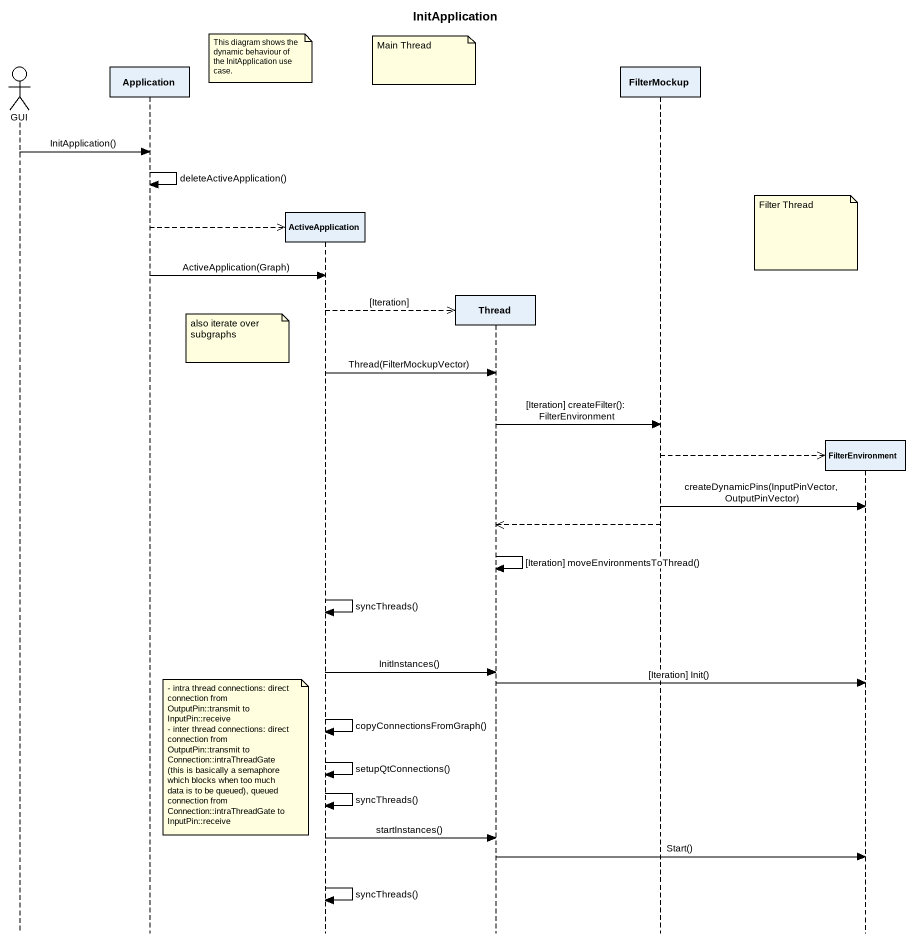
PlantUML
@startuml
title InitApplication
hide footbox
actor GUI
participant Application
participant ActiveApplication
participant Thread
participant FilterMockup
participant FilterEnvironment

note left of ActiveApplication : This diagram shows the dynamic behaviour of the InitApplication use case.
note left of Thread : Main Thread
GUI -> Application : InitApplication()
Application -> Application : deleteActiveApplication()
Application -->> ActiveApplication **
note left of FilterEnvironment : Filter Thread
Application -> ActiveApplication : ActiveApplication(Graph)
ActiveApplication -->> Thread ** : [Iteration]
note right of Application : also iterate over subgraphs
ActiveApplication -> Thread : Thread(FilterMockupVector)
Thread -> FilterMockup : [Iteration] createFilter(): FilterEnvironment
FilterMockup -->> FilterEnvironment **
FilterMockup -> FilterEnvironment : createDynamicPins(InputPinVector, OutputPinVector)
FilterMockup -->> Thread
Thread -> Thread : [Iteration] moveEnvironmentsToThread()
ActiveApplication -> ActiveApplication : syncThreads()
ActiveApplication -> Thread : InitInstances()
Thread -> FilterEnvironment : [Iteration] Init()
ActiveApplication -> ActiveApplication : copyConnectionsFromGraph()
note right of Application
  - intra thread connections: direct connection from OutputPin::transmit to InputPin::receive
  - inter thread connections: direct connection from OutputPin::transmit to Connection::intraThreadGate (this is basically a semaphore which blocks when too much data is to be queued), queued connection from Connection::intraThreadGate to InputPin::receive
end note
ActiveApplication -> ActiveApplication : setupQtConnections()
ActiveApplication -> ActiveApplication : syncThreads()
ActiveApplication -> Thread : startInstances()
Thread -> FilterEnvironment : Start()
ActiveApplication -> ActiveApplication : syncThreads()
@enduml
